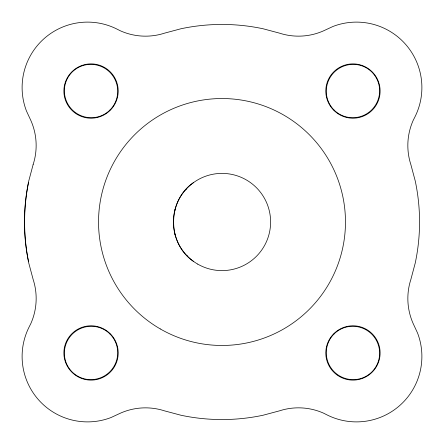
<?xml version="1.0" encoding="UTF-8"?>
<svg xmlns="http://www.w3.org/2000/svg" width="444" height="444" viewBox="0 0 444 444"><rect width="100%" height="100%" fill="white"/><g stroke="black" fill="none" stroke-linecap="round" stroke-linejoin="round"><path stroke-width="0.67" d="M28.521 182.49C23.304 208.519 23.304 235.481 28.521 261.51M174.459 211.96L175.014 209.579M185.525 189.904L186.769 188.522M193.695 182.49C166.938 200.144 166.938 243.856 193.695 261.51M186.536 255.239L187.806 256.515M174.897 233.999L175.569 236.336M173.399 221.778L173.46 224.259M33.128 164.563L28.766 180.924A197.552 197.552 0 0 0 28.766 263.076L33.139 279.415A61.738 61.738 0 0 1 30.825 323.604L29.243 326.74A65.44 65.44 0 0 0 111 417.543L120.374 413.192A61.733 61.733 0 0 1 164.563 410.872L180.924 415.234A197.552 197.552 0 0 0 263.076 415.234L279.415 410.861A61.738 61.738 0 0 1 323.604 413.175L326.74 414.757A65.44 65.44 0 0 0 417.543 333L413.192 323.626A61.733 61.733 0 0 1 410.872 279.437L415.234 263.076A197.552 197.552 0 0 0 415.234 180.924L410.861 164.585A61.733 61.733 0 0 1 413.175 120.396L414.757 117.26A65.44 65.44 0 0 0 333 26.457L323.626 30.808A61.733 61.733 0 0 1 279.437 33.128L263.076 28.766A197.552 197.552 0 0 0 180.924 28.766L164.585 33.139A61.738 61.738 0 0 1 120.396 30.825L117.26 29.243A65.44 65.44 0 0 0 26.457 111L30.808 120.374A61.733 61.733 0 0 1 33.128 164.563M338.089 113.775A27.162 27.162 0 0 0 380.081 92.552A27.162 27.162 0 0 0 340.709 66.8A27.162 27.162 0 0 0 338.089 113.775M76.174 113.775A27.162 27.162 0 0 0 118.16 92.552A27.162 27.162 0 0 0 78.788 66.8A27.162 27.162 0 0 0 76.174 113.775M76.174 375.691A27.162 27.162 0 0 0 118.16 354.473A27.162 27.162 0 0 0 78.788 328.715A27.162 27.162 0 0 0 76.174 375.691M338.089 375.691A27.162 27.162 0 0 0 380.081 354.473A27.162 27.162 0 0 0 340.709 328.715A27.162 27.162 0 0 0 338.089 375.691M160.267 328.926A123.471 123.471 0 0 0 345.471 222A123.471 123.471 0 0 0 160.267 115.074A123.471 123.471 0 0 0 160.267 328.926M197.697 264.097A48.612 48.612 0 0 0 270.612 222A48.612 48.612 0 0 0 197.697 179.903A48.612 48.612 0 0 0 197.697 264.097M334.016 334.016A26.851 26.585 45 0 0 334.16 371.756A26.851 26.585 45 0 0 371.9 371.9A26.851 26.585 45 0 0 371.756 334.16A26.851 26.585 45 0 0 334.016 334.016M109.984 334.016A26.851 26.585 -45 0 0 72.244 334.16A26.851 26.585 -45 0 0 72.1 371.9A26.851 26.585 -45 0 0 109.84 371.756A26.851 26.585 -45 0 0 109.984 334.016M109.984 109.984A26.851 26.585 45 0 0 109.84 72.244A26.851 26.585 45 0 0 72.1 72.1A26.851 26.585 45 0 0 72.244 109.84A26.851 26.585 45 0 0 109.984 109.984M334.016 109.984A26.851 26.585 -45 0 0 371.756 109.84A26.851 26.585 -45 0 0 371.9 72.1A26.851 26.585 -45 0 0 334.16 72.244A26.851 26.585 -45 0 0 334.016 109.984"/></g></svg>
